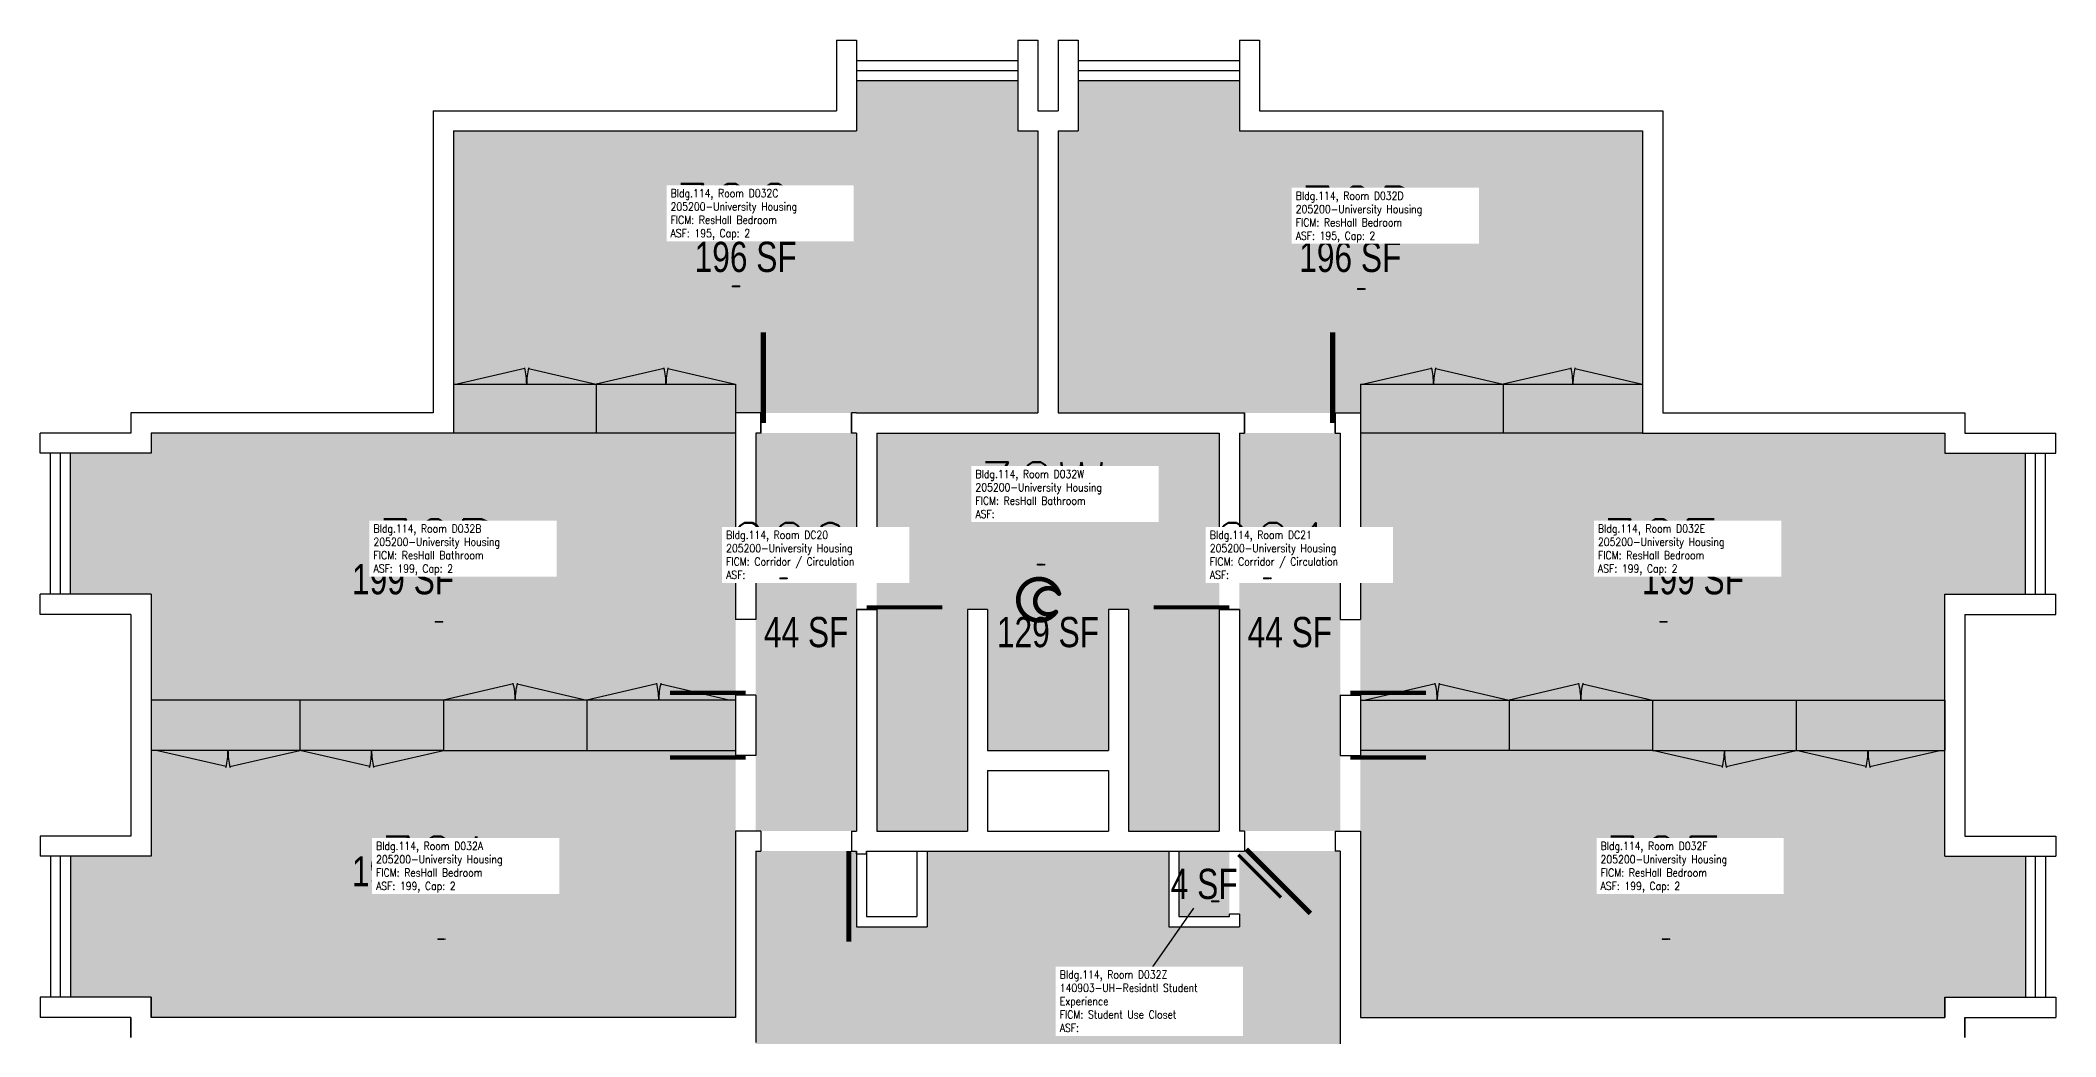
# Model space of a CAD drawing. Header units: inches. Extents: x 0 to 1220, y 0 to 2896.
# Drawn here: x 420 to 1220, y 2500 to 2896 of the extents above; entities that cross this region are included whole.
import ezdxf
from ezdxf.enums import TextEntityAlignment as Align

# ---------------------------------------------------------------- set-up
doc = ezdxf.new("R2010")
doc.units = ezdxf.units.IN
doc.header["$LTSCALE"] = 10
doc.header["$MEASUREMENT"] = 0
doc.layers.get('0').update_dxf_attribs({"linetype": 'CONTINUOUS'})
for name, color, linetype in [('A-DOOR', 2, 'CONTINUOUS'), ('A-FLOR', 3, 'CONTINUOUS'), ('A-GLAZ', 1, 'CONTINUOUS'), ('A-GLAZ-SILL', 2, 'CONTINUOUS'), ('A-IDEN-ICON', 4, 'CONTINUOUS'), ('A-IDEN-RNUM', 7, 'CONTINUOUS'), ('A-IDEN-SNUM', 4, 'CONTINUOUS'), ('A-IDEN-VNUM', 4, 'CONTINUOUS'), ('A-WALL', 5, 'CONTINUOUS'), ('AREA-TEXT', 3, 'CONTINUOUS'), ('Rooms-Category-Color', 7, 'CONTINUOUS'), ('Rooms-College-Color', 7, 'CONTINUOUS'), ('Rooms-Department-Color', 7, 'CONTINUOUS'), ('Rooms-Division-Color', 7, 'CONTINUOUS'), ('Rooms-Information', 7, 'CONTINUOUS')]:
    doc.layers.add(name, color=color, linetype=linetype)
doc.styles.add('AREA', font='arial.ttf', dxfattribs={"width": 0.75, "height": 12})
doc.styles.add('ROOMSNUMBER', font='txt.shx', dxfattribs={"height": 0.03})
doc.styles.add('ROOMVNUMBER', font='simplex.shx', dxfattribs={"width": 0.85})

# ---------------------------------------------------------------- blocks, each defined once
blk = doc.blocks.new('CPBATH')
at = {"color": 0, "linetype": 'ByBlock', "const_width": 0.0127}
for points in [[(0.0571, 0.0168, 0.861492), (-0.0551, 0, 1)], [(-0.0551, 0, 0.726902), (0.0487, -0.0337, 1)], [(0.0571, 0.0168, 0.729002), (-0.0084, -0.0042, 1)], [(-0.0084, -0.0042, 0.609468), (0.0487, -0.0337, 1)]]:
    blk.add_lwpolyline(points, format="xyb", dxfattribs=at)
at = {"color": 0, "linetype": 'ByBlock', "const_width": 0.00637}
for points in [[(0.0544, 0.0152, 1), (0.0599, 0.0184, 1)], [(0.0459, -0.0353, 1), (0.0515, -0.0321, 1)]]:
    blk.add_lwpolyline(points, format="xyb", close=True, dxfattribs=at)

msp = doc.modelspace()

# ---------------------------------------------------------------- hatches: boundary and pattern name
at = {"layer": 'Rooms-Category-Color', "true_color": 0x728ef3}
for points in [[(816, 2748), (696, 2748), (696, 2740), (584, 2740), (584, 2860), (744, 2860), (744, 2880), (808, 2880), (808, 2860), (816, 2860)], [(824, 2748), (944, 2748), (944, 2740), (1056, 2740), (1056, 2860), (896, 2860), (896, 2880), (832, 2880), (832, 2860), (824, 2860)], [(696, 2740), (464, 2740), (464, 2732), (432, 2732), (432, 2676), (464, 2676), (464, 2624), (696, 2624)], [(752, 2740), (888, 2740), (888, 2582), (852, 2582), (852, 2670), (844, 2670), (844, 2614), (796, 2614), (796, 2670), (788, 2670), (788, 2582), (752, 2582)], [(944, 2740), (1176, 2740), (1176, 2732), (1208, 2732), (1208, 2676), (1176, 2676), (1176, 2624), (944, 2624)], [(696, 2508), (464, 2508), (464, 2516), (432, 2516), (432, 2572), (464, 2572), (464, 2624), (696, 2624)], [(944, 2508), (1176, 2508), (1176, 2516), (1208, 2516), (1208, 2572), (1176, 2572), (1176, 2624), (944, 2624)], [(868, 2334), (772, 2334), (772, 2363.99), (744, 2364), (744, 2334), (704, 2334), (704, 2574), (744, 2574), (744, 2544), (772, 2544), (772, 2574), (868, 2574), (868, 2544), (896, 2544), (896, 2574), (936, 2574), (936, 2334), (898, 2334), (872, 2334), (872, 2360), (896, 2360), (896, 2364), (868, 2364)], [(872, 2574), (892, 2574), (892, 2548), (872, 2548)]]:
    msp.add_hatch(color=171, dxfattribs=at).paths.add_polyline_path(points)
at = {"layer": 'Rooms-Category-Color', "true_color": 0xadadad}
for points in [[(744, 2740), (704, 2740), (704, 2582), (744, 2582)], [(896, 2582), (936, 2582), (936, 2740), (896, 2740)]]:
    msp.add_hatch(color=253, dxfattribs=at).paths.add_polyline_path(points)
at = {"layer": 'Rooms-College-Color', "true_color": 0xadadad}
for points in [[(816, 2748), (696, 2748), (696, 2740), (584, 2740), (584, 2860), (744, 2860), (744, 2880), (808, 2880), (808, 2860), (816, 2860)], [(824, 2748), (944, 2748), (944, 2740), (1056, 2740), (1056, 2860), (896, 2860), (896, 2880), (832, 2880), (832, 2860), (824, 2860)], [(696, 2740), (464, 2740), (464, 2732), (432, 2732), (432, 2676), (464, 2676), (464, 2624), (696, 2624)], [(744, 2740), (704, 2740), (704, 2582), (744, 2582)], [(752, 2740), (888, 2740), (888, 2582), (852, 2582), (852, 2670), (844, 2670), (844, 2614), (796, 2614), (796, 2670), (788, 2670), (788, 2582), (752, 2582)], [(896, 2582), (936, 2582), (936, 2740), (896, 2740)], [(944, 2740), (1176, 2740), (1176, 2732), (1208, 2732), (1208, 2676), (1176, 2676), (1176, 2624), (944, 2624)], [(696, 2508), (464, 2508), (464, 2516), (432, 2516), (432, 2572), (464, 2572), (464, 2624), (696, 2624)], [(944, 2508), (1176, 2508), (1176, 2516), (1208, 2516), (1208, 2572), (1176, 2572), (1176, 2624), (944, 2624)], [(868, 2334), (772, 2334), (772, 2363.99), (744, 2364), (744, 2334), (704, 2334), (704, 2574), (744, 2574), (744, 2544), (772, 2544), (772, 2574), (868, 2574), (868, 2544), (896, 2544), (896, 2574), (936, 2574), (936, 2334), (898, 2334), (872, 2334), (872, 2360), (896, 2360), (896, 2364), (868, 2364)], [(872, 2574), (892, 2574), (892, 2548), (872, 2548)]]:
    msp.add_hatch(color=253, dxfattribs=at).paths.add_polyline_path(points)
at = {"layer": 'Rooms-Department-Color', "true_color": 0x604aed}
for points in [[(816, 2748), (696, 2748), (696, 2740), (584, 2740), (584, 2860), (744, 2860), (744, 2880), (808, 2880), (808, 2860), (816, 2860)], [(824, 2748), (944, 2748), (944, 2740), (1056, 2740), (1056, 2860), (896, 2860), (896, 2880), (832, 2880), (832, 2860), (824, 2860)], [(696, 2740), (464, 2740), (464, 2732), (432, 2732), (432, 2676), (464, 2676), (464, 2624), (696, 2624)], [(752, 2740), (888, 2740), (888, 2582), (852, 2582), (852, 2670), (844, 2670), (844, 2614), (796, 2614), (796, 2670), (788, 2670), (788, 2582), (752, 2582)], [(944, 2740), (1176, 2740), (1176, 2732), (1208, 2732), (1208, 2676), (1176, 2676), (1176, 2624), (944, 2624)], [(696, 2508), (464, 2508), (464, 2516), (432, 2516), (432, 2572), (464, 2572), (464, 2624), (696, 2624)], [(944, 2508), (1176, 2508), (1176, 2516), (1208, 2516), (1208, 2572), (1176, 2572), (1176, 2624), (944, 2624)], [(868, 2334), (772, 2334), (772, 2363.99), (744, 2364), (744, 2334), (704, 2334), (704, 2574), (744, 2574), (744, 2544), (772, 2544), (772, 2574), (868, 2574), (868, 2544), (896, 2544), (896, 2574), (936, 2574), (936, 2334), (898, 2334), (872, 2334), (872, 2360), (896, 2360), (896, 2364), (868, 2364)], [(872, 2574), (892, 2574), (892, 2548), (872, 2548)]]:
    msp.add_hatch(color=173, dxfattribs=at).paths.add_polyline_path(points)
at = {"layer": 'Rooms-Department-Color', "true_color": 0xacacac}
for points in [[(744, 2740), (704, 2740), (704, 2582), (744, 2582)], [(896, 2582), (936, 2582), (936, 2740), (896, 2740)]]:
    msp.add_hatch(color=253, dxfattribs=at).paths.add_polyline_path(points)
at = {"layer": 'Rooms-Division-Color', "true_color": 0x604aed}
for points in [[(816, 2748), (696, 2748), (696, 2740), (584, 2740), (584, 2860), (744, 2860), (744, 2880), (808, 2880), (808, 2860), (816, 2860)], [(824, 2748), (944, 2748), (944, 2740), (1056, 2740), (1056, 2860), (896, 2860), (896, 2880), (832, 2880), (832, 2860), (824, 2860)], [(696, 2740), (464, 2740), (464, 2732), (432, 2732), (432, 2676), (464, 2676), (464, 2624), (696, 2624)], [(752, 2740), (888, 2740), (888, 2582), (852, 2582), (852, 2670), (844, 2670), (844, 2614), (796, 2614), (796, 2670), (788, 2670), (788, 2582), (752, 2582)], [(944, 2740), (1176, 2740), (1176, 2732), (1208, 2732), (1208, 2676), (1176, 2676), (1176, 2624), (944, 2624)], [(696, 2508), (464, 2508), (464, 2516), (432, 2516), (432, 2572), (464, 2572), (464, 2624), (696, 2624)], [(944, 2508), (1176, 2508), (1176, 2516), (1208, 2516), (1208, 2572), (1176, 2572), (1176, 2624), (944, 2624)], [(868, 2334), (772, 2334), (772, 2363.99), (744, 2364), (744, 2334), (704, 2334), (704, 2574), (744, 2574), (744, 2544), (772, 2544), (772, 2574), (868, 2574), (868, 2544), (896, 2544), (896, 2574), (936, 2574), (936, 2334), (898, 2334), (872, 2334), (872, 2360), (896, 2360), (896, 2364), (868, 2364)], [(872, 2574), (892, 2574), (892, 2548), (872, 2548)]]:
    msp.add_hatch(color=173, dxfattribs=at).paths.add_polyline_path(points)
at = {"layer": 'Rooms-Division-Color', "true_color": 0xadadad}
for points in [[(744, 2740), (704, 2740), (704, 2582), (744, 2582)], [(896, 2582), (936, 2582), (936, 2740), (896, 2740)]]:
    msp.add_hatch(color=253, dxfattribs=at).paths.add_polyline_path(points)

# ---------------------------------------------------------------- linework, layer by layer
at = {"layer": 'A-DOOR'}
for points in [[(707, 2744, 2, 2, 0), (707, 2780, 0, 0, -0.414214), (742, 2744, 0, 0, -0.814237)], [(933, 2744, 2, 2, 0), (933, 2780, 0, 0, 0.414214), (898, 2744, 0, 0, 0.814237)], [(748, 2670.83, 1.67, 1.67, 0), (778, 2670.83, 0, 0, 0.414214), (748, 2700, 0, 0, 0.814237)], [(892, 2670.83, 1.67, 1.67, 0), (862, 2670.83, 0, 0, -0.414214), (892, 2700, 0, 0, -0.814237)], [(700, 2636.83, 1.67, 1.67, 0), (670, 2636.83, 0, 0, -0.414214), (700, 2666, 0, 0, -0.814237)], [(940, 2636.83, 1.67, 1.67, 0), (970, 2636.83, 0, 0, 0.414214), (940, 2666, 0, 0, 0.814237)], [(700, 2611.17, 1.67, 1.67, 0), (670, 2611.17, 0, 0, 0.414214), (700, 2582, 0, 0, 0.814237)], [(940, 2611.17, 1.67, 1.67, 0), (970, 2611.17, 0, 0, -0.414214), (940, 2582, 0, 0, -0.814237)], [(741, 2574, 2, 2, 0), (741, 2538, 0, 0, -0.414214), (706, 2574, 0, 0, -0.814237)], [(895.53, 2572.53, 1.33, 1.33, 0), (912.5, 2555.56, 0, 0, -0.195255), (896, 2548.86, 0, 0, -0.195255)], [(898.71, 2574.71, 2, 2, 0), (924.16, 2549.25, 0, 0, 0.195255), (934.21, 2574, 0, 0, 0.195255)]]:
    msp.add_lwpolyline(points, format="xyseb", dxfattribs=at)
at = {"layer": 'A-FLOR'}
for p, q in [((612.36, 2765.62), (585.42, 2759.4)), ((613.77, 2765.62), (640.71, 2759.4)), ((667.65, 2765.62), (640.71, 2759.4)), ((669.06, 2765.62), (696, 2759.4)), ((972.36, 2765.62), (945.42, 2759.4)), ((973.77, 2765.62), (1000.71, 2759.4)), ((1027.65, 2765.62), (1000.71, 2759.4)), ((1029.06, 2765.62), (1056, 2759.4)), ((584, 2759.4), (584, 2740)), ((584, 2759.4), (640.71, 2759.4)), ((585.42, 2759.4), (640.71, 2759.4)), ((640.71, 2759.4), (640.71, 2740)), ((640.71, 2759.4), (696, 2759.4)), ((696, 2759.4), (696, 2740)), ((944, 2759.4), (944, 2740)), ((944, 2759.4), (1000.71, 2759.4)), ((945.42, 2759.4), (1000.71, 2759.4)), ((1000.71, 2759.4), (1000.71, 2740)), ((1000.71, 2759.4), (1056, 2759.4)), ((1056, 2759.4), (1056, 2740)), ((696, 2740), (584, 2740)), ((1056, 2740), (944, 2740)), ((607.77, 2640.41), (580, 2634)), ((609.23, 2640.41), (637, 2634)), ((664.77, 2640.41), (637, 2634)), ((666.23, 2640.41), (694, 2634)), ((973.77, 2640.41), (946, 2634)), ((975.23, 2640.41), (1003, 2634)), ((1030.77, 2640.41), (1003, 2634)), ((1032.23, 2640.41), (1060, 2634)), ((464, 2634), (464, 2614)), ((580, 2634), (464, 2634)), ((523, 2634), (523, 2614)), ((580, 2634), (580, 2614)), ((637, 2634), (580, 2634)), ((637, 2634), (637, 2614)), ((696, 2634), (637, 2634)), ((694, 2634), (637, 2634)), ((944, 2634), (1003, 2634)), ((946, 2634), (1003, 2634)), ((1003, 2634), (1003, 2614)), ((1003, 2634), (1060, 2634)), ((1060, 2634), (1060, 2614)), ((1060, 2634), (1176, 2634)), ((1117, 2634), (1117, 2614)), ((1176, 2634), (1176, 2614)), ((580, 2614), (464, 2614)), ((493.77, 2607.59), (466, 2614)), ((495.23, 2607.59), (523, 2614)), ((550.77, 2607.59), (523, 2614)), ((552.23, 2607.59), (580, 2614)), ((580, 2614), (696, 2614)), ((1060, 2614), (944, 2614)), ((1087.77, 2607.59), (1060, 2614)), ((1060, 2614), (1176, 2614)), ((1089.23, 2607.59), (1117, 2614)), ((1144.77, 2607.59), (1117, 2614)), ((1146.23, 2607.59), (1174, 2614))]:
    msp.add_line(p, q, dxfattribs=at)
for centre, radius, start, end in [((585.42, 2759.4), 27.64, 0, 13.7374), ((640.71, 2759.4), 27.64, 166.2626, 180), ((640.71, 2759.4), 27.64, 0, 13.7374), ((696, 2759.4), 27.64, 166.2626, 180), ((945.42, 2759.4), 27.64, 0, 13.7374), ((1000.71, 2759.4), 27.64, 166.2626, 180), ((1000.71, 2759.4), 27.64, 0, 13.7374), ((1056, 2759.4), 27.64, 166.2626, 180), ((580, 2634), 28.5, 0, 13.7374), ((637, 2634), 28.5, 166.2626, 180), ((637, 2634), 28.5, 0, 13.7374), ((694, 2634), 28.5, 166.2626, 180), ((946, 2634), 28.5, 0, 13.7374), ((1003, 2634), 28.5, 166.2626, 180), ((1003, 2634), 28.5, 0, 13.7374), ((1060, 2634), 28.5, 166.2626, 180), ((466, 2614), 28.5, 346.2626, 0), ((523, 2614), 28.5, 180, 193.7374), ((523, 2614), 28.5, 346.2626, 0), ((580, 2614), 28.5, 180, 193.7374), ((1060, 2614), 28.5, 346.2626, 0), ((1117, 2614), 28.5, 180, 193.7374), ((1117, 2614), 28.5, 346.2626, 0), ((1174, 2614), 28.5, 180, 193.7374)]:
    msp.add_arc(centre, radius, start, end, dxfattribs=at)
at = {"layer": 'A-GLAZ'}
for p, q in [((744, 2884), (808, 2884)), ((832, 2884), (896, 2884)), ((428, 2676), (428, 2732)), ((1212, 2676), (1212, 2732)), ((428, 2516), (428, 2572)), ((1212, 2516), (1212, 2572))]:
    msp.add_line(p, q, dxfattribs=at)
at = {"layer": 'A-GLAZ-SILL'}
for p, q in [((744, 2888), (808, 2888)), ((832, 2888), (896, 2888)), ((744, 2880), (808, 2880)), ((832, 2880), (896, 2880)), ((424, 2676), (424, 2732)), ((432, 2676), (432, 2732)), ((1208, 2676), (1208, 2732)), ((1216, 2676), (1216, 2732)), ((424, 2572), (424, 2516)), ((432, 2572), (432, 2516)), ((1208, 2572), (1208, 2516)), ((1216, 2572), (1216, 2516))]:
    msp.add_line(p, q, dxfattribs=at)
at = {"layer": 'A-IDEN-VNUM'}
msp.add_lwpolyline([(861.59, 2528.02), (877.85, 2551.35)], dxfattribs=at)
at = {"layer": 'A-WALL'}
for p, q in [((736, 2896), (736, 2868)), ((736, 2896), (744, 2896)), ((744, 2896), (744, 2860)), ((808, 2896), (816, 2896)), ((808, 2896), (808, 2860)), ((816, 2896), (816, 2868)), ((824, 2896), (824, 2868)), ((824, 2896), (832, 2896)), ((832, 2896), (832, 2860)), ((896, 2896), (896, 2860)), ((896, 2896), (904, 2896)), ((904, 2896), (904, 2868)), ((576, 2868), (736, 2868)), ((576, 2868), (576, 2748)), ((816, 2868), (824, 2868)), ((904, 2868), (1064, 2868)), ((1064, 2868), (1064, 2748)), ((584, 2860), (744, 2860)), ((584, 2860), (584, 2740)), ((808, 2860), (816, 2860)), ((816, 2860), (816, 2748)), ((824, 2860), (824, 2748)), ((824, 2860), (832, 2860)), ((896, 2860), (1056, 2860)), ((1056, 2860), (1056, 2740)), ((576, 2748), (456, 2748)), ((456, 2748), (456, 2740)), ((704, 2748), (696, 2748)), ((696, 2748), (696, 2666)), ((706, 2748), (704, 2748)), ((706, 2748), (706, 2740)), ((706, 2740), (706, 2748)), ((742, 2748), (742, 2740)), ((744, 2748), (742, 2748)), ((742, 2740), (742, 2748)), ((744, 2748), (816, 2748)), ((824, 2748), (896, 2748)), ((896, 2748), (898, 2748)), ((898, 2748), (898, 2740)), ((898, 2740), (898, 2748)), ((934, 2748), (934, 2740)), ((934, 2748), (936, 2748)), ((934, 2740), (934, 2748)), ((936, 2748), (944, 2748)), ((944, 2748), (944, 2666)), ((1064, 2748), (1184, 2748)), ((1064, 2748), (1184, 2748)), ((1184, 2748), (1184, 2740)), ((456, 2740), (420, 2740)), ((420, 2732), (420, 2740)), ((584, 2740), (464, 2740)), ((464, 2740), (464, 2732)), ((704, 2740), (704, 2666)), ((706, 2740), (704, 2740)), ((744, 2740), (742, 2740)), ((744, 2740), (744, 2700)), ((752, 2740), (888, 2740)), ((752, 2740), (752, 2700)), ((888, 2740), (888, 2700)), ((896, 2740), (896, 2700)), ((896, 2740), (898, 2740)), ((934, 2740), (936, 2740)), ((936, 2740), (936, 2666)), ((1056, 2740), (1176, 2740)), ((1056, 2740), (1176, 2740)), ((1176, 2740), (1176, 2732)), ((1184, 2740), (1220, 2740)), ((1220, 2732), (1220, 2740)), ((464, 2732), (420, 2732)), ((1176, 2732), (1220, 2732)), ((744, 2700), (752, 2700)), ((744, 2700), (752, 2700)), ((888, 2700), (896, 2700)), ((896, 2700), (888, 2700)), ((464, 2676), (420, 2676)), ((420, 2668), (420, 2676)), ((464, 2676), (464, 2572)), ((1176, 2676), (1220, 2676)), ((1176, 2572), (1176, 2676)), ((1220, 2668), (1220, 2676)), ((456, 2668), (420, 2668)), ((456, 2668), (456, 2580)), ((704, 2666), (696, 2666)), ((704, 2666), (696, 2666)), ((744, 2670), (744, 2582)), ((752, 2670), (744, 2670)), ((744, 2670), (752, 2670)), ((752, 2670), (752, 2582)), ((788, 2670), (788, 2582)), ((796, 2670), (788, 2670)), ((796, 2670), (796, 2614)), ((844, 2670), (844, 2614)), ((852, 2670), (844, 2670)), ((852, 2670), (852, 2582)), ((888, 2670), (888, 2582)), ((888, 2670), (896, 2670)), ((896, 2670), (888, 2670)), ((896, 2670), (896, 2582)), ((936, 2666), (944, 2666)), ((936, 2666), (944, 2666)), ((1184, 2668), (1220, 2668)), ((1184, 2668), (1184, 2580)), ((696, 2636), (696, 2612)), ((704, 2636), (696, 2636)), ((704, 2636), (696, 2636)), ((704, 2636), (704, 2612)), ((936, 2636), (944, 2636)), ((936, 2636), (936, 2612)), ((936, 2636), (944, 2636)), ((944, 2636), (944, 2612)), ((704, 2612), (696, 2612)), ((704, 2612), (696, 2612)), ((796, 2614), (844, 2614)), ((936, 2612), (944, 2612)), ((936, 2612), (944, 2612)), ((796, 2606), (844, 2606)), ((796, 2606), (796, 2582)), ((844, 2606), (844, 2582)), ((456, 2580), (420, 2580)), ((420, 2580), (420, 2572)), ((696, 2582), (696, 2508)), ((704, 2582), (696, 2582)), ((706, 2582), (696, 2582)), ((706, 2582), (706, 2574)), ((742, 2582), (742, 2574)), ((742, 2582), (744, 2582)), ((752, 2582), (788, 2582)), ((796, 2582), (844, 2582)), ((852, 2582), (888, 2582)), ((898, 2582), (896, 2582)), ((898, 2582), (898, 2574)), ((934, 2582), (944, 2582)), ((934, 2582), (934, 2574)), ((936, 2582), (944, 2582)), ((944, 2582), (944, 2508)), ((1184, 2580), (1220, 2580)), ((1220, 2580), (1220, 2572)), ((464, 2572), (420, 2572)), ((704, 2574), (704, 2498)), ((704, 2574), (706, 2574)), ((742, 2574), (744, 2574)), ((744, 2574), (744, 2544)), ((744, 2573), (744, 2574)), ((744, 2573), (748, 2573)), ((748, 2574), (748, 2548)), ((748, 2573), (748, 2574)), ((748, 2574), (898, 2574)), ((768, 2574), (768, 2548)), ((772, 2574), (772, 2544)), ((868, 2574), (868, 2544)), ((872, 2574), (872, 2548)), ((936, 2574), (934, 2574)), ((936, 2574), (936, 2446)), ((1176, 2572), (1220, 2572)), ((748, 2548), (768, 2548)), ((872, 2548), (892, 2548)), ((896, 2549), (892, 2549)), ((892, 2548), (892, 2549)), ((896, 2549), (896, 2544)), ((744, 2544), (772, 2544)), ((868, 2544), (896, 2544)), ((464, 2516), (420, 2516)), ((420, 2516), (420, 2508)), ((464, 2508), (464, 2516)), ((464, 2516), (464, 2508)), ((464, 2508), (464, 2516)), ((464, 2516), (464, 2508)), ((1176, 2508), (1176, 2516)), ((1176, 2516), (1176, 2508)), ((1176, 2508), (1176, 2516)), ((1176, 2516), (1220, 2516)), ((1220, 2516), (1220, 2508)), ((456, 2508), (420, 2508)), ((456, 2500), (456, 2508)), ((456, 2508), (456, 2500)), ((456, 2500), (456, 2508)), ((456, 2508), (456, 2500)), ((696, 2508), (464, 2508)), ((944, 2508), (1176, 2508)), ((1184, 2500), (1184, 2508)), ((1184, 2508), (1184, 2500)), ((1184, 2500), (1184, 2508)), ((1184, 2508), (1220, 2508))]:
    msp.add_line(p, q, dxfattribs=at)

# ---------------------------------------------------------------- block references
at = {"layer": 'A-IDEN-ICON', "xscale": 144, "yscale": 144, "zscale": 144}
msp.add_blockref('CPBATH', (816.11, 2673.84), dxfattribs=at)

# ---------------------------------------------------------------- texts
at = {"layer": 'A-IDEN-RNUM', "style": 'ROOMSNUMBER'}
for s, p in [('0032-C0', (694.64, 2798.09)), ('0032-D0', (942.8, 2797.06)), ('0C20-00', (713.47, 2682.14)), ('0032-W0', (815.66, 2687.63)), ('0C21-00', (905.47, 2682.14)), ('0032-B0', (576.72, 2664.89)), ('0032-E0', (1062.77, 2664.89)), ('0032-Z0', (884.83, 2553.91)), ('0032-A0', (577.74, 2538.87)), ('0032-F0', (1063.8, 2538.87))]:
    msp.add_text(s, height=0.36, rotation=360, dxfattribs=at).set_placement(p)
at = {"layer": 'A-IDEN-SNUM', "style": 'ROOMSNUMBER'}
for s, p in [('1140D032C0', (694.64, 2798.09)), ('1140D032D0', (942.8, 2797.06)), ('1140DC2000', (713.47, 2682.14)), ('1140D032W0', (815.66, 2687.63)), ('1140DC2100', (905.47, 2682.14)), ('1140D032B0', (576.72, 2664.89)), ('1140D032E0', (1062.77, 2664.89)), ('1140D032Z0', (884.83, 2553.91)), ('1140D032A0', (577.74, 2538.87)), ('1140D032F0', (1063.8, 2538.87))]:
    msp.add_text(s, height=0.36, rotation=360, dxfattribs=at).set_placement(p)
at = {"layer": 'A-IDEN-VNUM', "style": 'ROOMVNUMBER', "width": 0.85}
for s, p in [('32C', (670.17, 2816.74)), ('32D', (918.33, 2815.72)), ('32W', (791.19, 2706.29)), ('32B', (552.25, 2683.55)), ('C20', (692.23, 2682.1)), ('C21', (884.23, 2682.1)), ('32E', (1038.3, 2683.55)), ('32A', (553.27, 2557.52)), ('32F', (1039.33, 2557.52)), ('32Z', (824.66, 2502.21))]:
    msp.add_text(s, height=22.238, rotation=360, dxfattribs=at).set_placement(p)
at = {"layer": 'AREA-TEXT', "style": 'AREA', "width": 0.75}
for s, p in [('196 SF', (700, 2810)), ('196 SF', (940, 2810)), ('199 SF', (564, 2682)), ('199 SF', (1076, 2682)), ('44 SF', (724, 2661)), ('129 SF', (820, 2661)), ('44 SF', (916, 2661)), ('199 SF', (564, 2566)), ('199 SF', (1076, 2566)), ('4 SF', (882, 2561))]:
    msp.add_text(s, height=12, dxfattribs=at).set_placement(p, align=Align.MIDDLE_CENTER)

# ---------------------------------------------------------------- next in the draw order: texts
at = {"layer": 'Rooms-Information', "char_height": 3.1768, "width": 71.1604, "attachment_point": 7, "rotation": 360, "style": 'ROOMVNUMBER', "bg_fill": 3, "box_fill_scale": 1.5, "bg_fill_color": 256, "bg_fill_true_color": 13158600, "bg_fill_transparency": 0}
for s, insert in [('Bldg.114, Room D032C^M^J205200-University Housing^M^JFICM: ResHall Bedroom^M^JASF: 195, Cap: 2', (670.17, 2816.74)), ('Bldg.114, Room D032D^M^J205200-University Housing^M^JFICM: ResHall Bedroom^M^JASF: 195, Cap: 2', (918.33, 2815.72)), ('Bldg.114, Room D032W^M^J205200-University Housing^M^JFICM: ResHall Bathroom^M^JASF: ', (791.19, 2706.29)), ('Bldg.114, Room D032B^M^J205200-University Housing^M^JFICM: ResHall Bathroom^M^JASF: 199, Cap: 2', (552.25, 2683.55)), ('Bldg.114, Room D032E^M^J205200-University Housing^M^JFICM: ResHall Bedroom^M^JASF: 199, Cap: 2', (1038.3, 2683.55)), ('Bldg.114, Room DC20^M^J205200-University Housing^M^JFICM: Corridor / Circulation^M^JASF: ', (692.23, 2682.1)), ('Bldg.114, Room DC21^M^J205200-University Housing^M^JFICM: Corridor / Circulation^M^JASF: ', (884.23, 2682.1)), ('Bldg.114, Room D032A^M^J205200-University Housing^M^JFICM: ResHall Bedroom^M^JASF: 199, Cap: 2', (553.27, 2557.52)), ('Bldg.114, Room D032F^M^J205200-University Housing^M^JFICM: ResHall Bedroom^M^JASF: 199, Cap: 2', (1039.33, 2557.52)), ('Bldg.114, Room D032Z^M^J140903-UH-Residntl Student Experience^M^JFICM: Student Use Closet^M^JASF: ', (824.66, 2502.21))]:
    msp.add_mtext(s, dxfattribs=dict(at, insert=insert))

doc.saveas('drawing.dxf')
